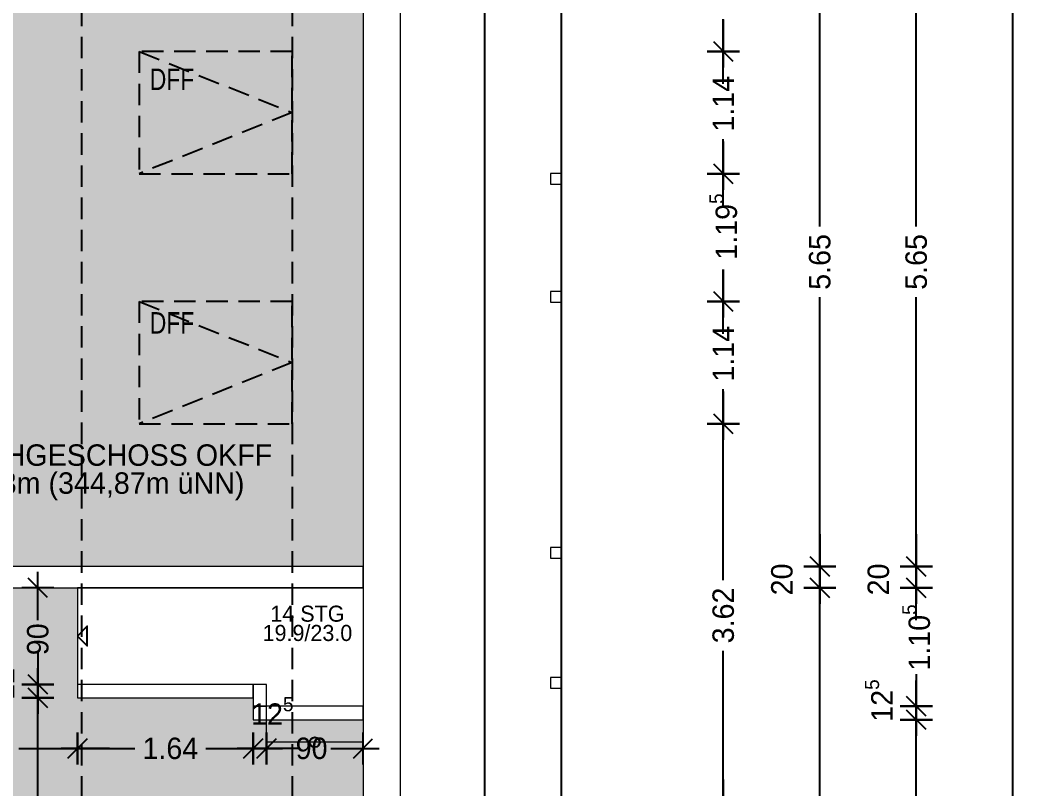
# Model space of a CAD drawing. Header units: metres. Extents: x 153 to 178.7, y 22.9 to 52.7.
# Drawn here: x 169.25 to 178.66, y 38.41 to 45.58 of the extents above; entities that cross this region are included whole.
import ezdxf

# ---------------------------------------------------------------- set-up
doc = ezdxf.new("R2010")
doc.units = ezdxf.units.M
doc.header["$XCLIPFRAME"] = 2
doc.header["$PDMODE"] = 65
doc.linetypes.add('AUSGEZOGEN', pattern=[0])
doc.linetypes.add('VERDECKT2_S2', pattern=[0.27, 0.2, -0.07])
for name, color, linetype, lineweight in [('Allgemein01', 7, 'AUSGEZOGEN', 13), ('Allgemein03', 7, 'AUSGEZOGEN', 25), ('Pfosten_ Stützen', 7, 'AUSGEZOGEN', 13), ('Raum', 250, 'AUSGEZOGEN', 13), ('Standard', 7, 'AUSGEZOGEN', 25), ('Stütze Holz', 7, 'AUSGEZOGEN', 13), ('Treppe', 7, 'AUSGEZOGEN', 13), ('Wand Holz nicht tragend', 7, 'AUSGEZOGEN', 13), ('Wand Holz tragend', 7, 'AUSGEZOGEN', 13)]:
    doc.layers.add(name, color=color, linetype=linetype, lineweight=lineweight)
doc.styles.add('ARIAL', font='arial.ttf')
doc.styles.add('Posterama Text Light', font='')
doc.styles.get('Posterama Text Light').set_extended_font_data('Posterama Text Light')
doc.dimstyles.new('DIMSTYLE_18', dxfattribs={"dimtxt": 0.2, "dimasz": 0.3, "dimexe": 0, "dimexo": 1e-06, "dimgap": 0.1, "dimtad": 0, "dimrnd": 0.005, "dimzin": 4, "dimdsep": 46, "dimtxsty": 'Posterama Text Light', "dimblk1": 'ALL_ML_STRICH', "dimblk2": 'ALL_ML_STRICH', "dimsah": 1, "dimcen": 0, "dimse1": 1, "dimse2": 1, "dimclrd": 7, "dimclre": 7, "dimclrt": 7, "dimadec": 0, "dimazin": 0, "dimtfac": 1, "dimtdec": 0, "dimtix": 1, "dimtmove": 2, "dimatfit": 3, "dimfxl": 0, "dimtzin": 0, "dimlwd": 0, "dimlwe": 25, "dimarcsym": 0})
doc.dimstyles.new('DIMSTYLE_19', dxfattribs={"dimtxt": 0.2, "dimasz": 0.3, "dimexe": 0, "dimexo": 1e-06, "dimgap": 0.1, "dimtad": 0, "dimdec": 3, "dimrnd": 0.005, "dimzin": 4, "dimdsep": 46, "dimtxsty": 'Posterama Text Light', "dimblk1": 'ALL_ML_STRICH', "dimblk2": 'ALL_ML_STRICH', "dimsah": 1, "dimcen": 0, "dimse1": 1, "dimse2": 1, "dimclrd": 7, "dimclre": 7, "dimclrt": 7, "dimadec": 0, "dimazin": 0, "dimtfac": 1, "dimtdec": 0, "dimtix": 1, "dimtmove": 2, "dimatfit": 3, "dimfxl": 0, "dimtzin": 0, "dimlwd": 0, "dimlwe": 25, "dimarcsym": 0})
doc.dimstyles.new('DIMSTYLE_21', dxfattribs={"dimtxt": 0.2, "dimasz": 0.3, "dimexe": 0, "dimexo": 1e-06, "dimgap": 0.1, "dimtad": 2, "dimdec": 1, "dimlfac": 100, "dimrnd": 0.5, "dimzin": 4, "dimdsep": 46, "dimtxsty": 'Posterama Text Light', "dimblk1": 'ALL_ML_STRICH', "dimblk2": 'ALL_ML_STRICH', "dimsah": 1, "dimcen": 0, "dimse1": 1, "dimse2": 1, "dimclrd": 7, "dimclre": 7, "dimclrt": 7, "dimadec": 0, "dimazin": 0, "dimtfac": 1, "dimtdec": 0, "dimtix": 1, "dimtmove": 2, "dimatfit": 3, "dimfxl": 0, "dimtvp": 1.2, "dimtzin": 0, "dimlwd": 0, "dimlwe": 25, "dimarcsym": 0})
doc.dimstyles.new('DIMSTYLE_22', dxfattribs={"dimtxt": 0.2, "dimasz": 0.3, "dimexe": 0, "dimexo": 1e-06, "dimgap": 0.1, "dimtad": 0, "dimdec": 1, "dimlfac": 100, "dimrnd": 0.5, "dimzin": 4, "dimdsep": 46, "dimtxsty": 'Posterama Text Light', "dimblk1": 'ALL_ML_STRICH', "dimblk2": 'ALL_ML_STRICH', "dimsah": 1, "dimcen": 0, "dimse1": 1, "dimse2": 1, "dimclrd": 7, "dimclre": 7, "dimclrt": 7, "dimadec": 0, "dimazin": 0, "dimtfac": 1, "dimtdec": 0, "dimtix": 1, "dimtmove": 2, "dimatfit": 3, "dimfxl": 0, "dimtzin": 0, "dimlwd": 0, "dimlwe": 25, "dimarcsym": 0})
doc.dimstyles.new('DIMSTYLE_23', dxfattribs={"dimtxt": 0.2, "dimasz": 0.3, "dimexe": 0, "dimexo": 1e-06, "dimgap": 0.1, "dimtad": 0, "dimdec": 1, "dimlfac": 100, "dimrnd": 0.5, "dimzin": 4, "dimdsep": 46, "dimtxsty": 'Posterama Text Light', "dimblk1": 'ALL_ML_STRICH', "dimblk2": 'ALL_ML_STRICH', "dimsah": 1, "dimcen": 0, "dimse1": 1, "dimse2": 1, "dimclrd": 7, "dimclre": 7, "dimclrt": 7, "dimadec": 0, "dimazin": 0, "dimtfac": 1, "dimtdec": 0, "dimtix": 1, "dimtmove": 2, "dimatfit": 3, "dimfxl": 0, "dimtzin": 0, "dimlwd": 0, "dimlwe": 25, "dimarcsym": 0})
doc.dimstyles.new('DIMSTYLE_3', dxfattribs={"dimtxt": 0.2, "dimasz": 0.3, "dimexe": 0, "dimexo": 1e-06, "dimgap": 0.1, "dimtad": 0, "dimrnd": 0.005, "dimzin": 0, "dimdsep": 46, "dimtxsty": 'Posterama Text Light', "dimblk1": 'ALL_ML_STRICH', "dimblk2": 'ALL_ML_STRICH', "dimsah": 1, "dimcen": 0, "dimse1": 1, "dimse2": 1, "dimclrd": 7, "dimclre": 7, "dimclrt": 7, "dimadec": 0, "dimazin": 0, "dimtfac": 1, "dimtdec": 0, "dimtix": 1, "dimtmove": 2, "dimatfit": 3, "dimfxl": 0, "dimtzin": 0, "dimlwd": 0, "dimlwe": 25, "dimarcsym": 0})
doc.dimstyles.new('DIMSTYLE_6', dxfattribs={"dimtxt": 0.2, "dimasz": 0.3, "dimexe": 0, "dimexo": 1e-06, "dimgap": 0.1, "dimtad": 2, "dimdec": 1, "dimlfac": 100, "dimrnd": 0.5, "dimzin": 0, "dimdsep": 46, "dimtxsty": 'Posterama Text Light', "dimblk1": 'ALL_ML_STRICH', "dimblk2": 'ALL_ML_STRICH', "dimsah": 1, "dimcen": 0, "dimse1": 1, "dimse2": 1, "dimclrd": 7, "dimclre": 7, "dimclrt": 7, "dimadec": 0, "dimazin": 0, "dimtfac": 1, "dimtdec": 0, "dimtix": 1, "dimtmove": 2, "dimatfit": 3, "dimfxl": 0, "dimtvp": 1.2, "dimtzin": 0, "dimlwd": 0, "dimlwe": 25, "dimarcsym": 0})
doc.dimstyles.new('DIMSTYLE_7', dxfattribs={"dimtxt": 0.2, "dimasz": 0.3, "dimexe": 0, "dimexo": 1e-06, "dimgap": 0.1, "dimtad": 0, "dimdec": 3, "dimrnd": 0.005, "dimzin": 0, "dimdsep": 46, "dimtxsty": 'Posterama Text Light', "dimblk1": 'ALL_ML_STRICH', "dimblk2": 'ALL_ML_STRICH', "dimsah": 1, "dimcen": 0, "dimse1": 1, "dimse2": 1, "dimclrd": 7, "dimclre": 7, "dimclrt": 7, "dimadec": 0, "dimazin": 0, "dimtfac": 1, "dimtdec": 0, "dimtix": 1, "dimtmove": 2, "dimatfit": 3, "dimfxl": 0, "dimtzin": 0, "dimlwd": 0, "dimlwe": 25, "dimarcsym": 0})
picture_1 = doc.add_image_def('image1.jpg', size_in_pixel=(256, 256))
picture_2 = doc.add_image_def('image2.jpg', size_in_pixel=(256, 256))

# ---------------------------------------------------------------- blocks, each defined once
blk = doc.blocks.new('COMPLEXOBJECT_12')
at = {"layer": 'Allgemein03', "color": 7, "linetype": 'VERDECKT2_S2', "lineweight": 25, "transparency": 33554687}
blk.add_lwpolyline([(171.7854, 42.9567), (170.3598, 42.9567), (170.3598, 41.8167), (171.7854, 41.8167), (171.7854, 42.9567)], close=True, dxfattribs=at)
blk.add_lwpolyline([(170.3598, 42.9567), (171.7854, 42.3867), (170.3598, 41.8167)], dxfattribs=at)
blk = doc.blocks.new('COMPLEXOBJECT_13')
at = {"layer": 'Allgemein03', "color": 7, "linetype": 'VERDECKT2_S2', "lineweight": 25, "transparency": 33554687}
blk.add_lwpolyline([(171.7854, 45.2898), (170.3598, 45.2898), (170.3598, 44.1498), (171.7854, 44.1498), (171.7854, 45.2898)], close=True, dxfattribs=at)
blk.add_lwpolyline([(170.3598, 45.2898), (171.7854, 44.7198), (170.3598, 44.1498)], dxfattribs=at)
blk = doc.blocks.new('ALL_ML_STRICH')
at = {"color": 0, "linetype": 'ByBlock', "lineweight": -2}
for p, q in [((0, -0.5), (0, 0.5)), ((-1, 0), (0.5, 0)), ((-0.3, -0.3), (0.3, 0.3))]:
    blk.add_line(p, q, dxfattribs=at)
blk = doc.blocks.new('*D29')
at = {"layer": 'DEFPOINTS', "color": 7, "linetype": 'AUSGEZOGEN', "lineweight": 25, "transparency": 33554687}
for p in [(172.4478, 40.2848), (172.4478, 34.6148), (176.7092, 34.6148)]:
    blk.add_point(p, dxfattribs=at)
at = {"layer": 'Standard', "color": 7, "linetype": 'AUSGEZOGEN', "lineweight": -2, "transparency": 33554687}
for p, q in [((176.7092, 37.8018), (176.7092, 40.2848)), ((176.7092, 34.6148), (176.7092, 37.1418))]:
    blk.add_line(p, q, dxfattribs=at)
at = {"layer": 'Standard', "color": 7, "linetype": 'AUSGEZOGEN', "lineweight": 25, "transparency": 33554687, "xscale": 0.3, "yscale": 0.3, "zscale": 0.3}
for p, rotation in [((176.7092, 40.2848), 90), ((176.7092, 34.6148), 270)]:
    blk.add_blockref('ALL_ML_STRICH', p, dxfattribs=dict(at, rotation=rotation))
at = {"layer": 'Standard', "color": 7, "linetype": 'AUSGEZOGEN', "lineweight": 25, "transparency": 33554687, "insert": (176.7092, 37.4718), "char_height": 0.2, "width": 0.8, "attachment_point": 5, "rotation": 90, "style": 'Posterama Text Light'}
blk.add_mtext('\\A1;{\\A1;{5.67\\H0.132000;\\S^ ;}}', dxfattribs=at)
blk = doc.blocks.new('*D30')
at = {"layer": 'DEFPOINTS', "color": 7, "linetype": 'AUSGEZOGEN', "lineweight": 25, "transparency": 33554687}
for p in [(172.4478, 40.4848), (172.4478, 40.2848), (176.7092, 40.2848)]:
    blk.add_point(p, dxfattribs=at)
at = {"layer": 'Standard', "color": 7, "linetype": 'AUSGEZOGEN', "lineweight": -2, "transparency": 33554687}
blk.add_line((176.7092, 40.2848), (176.7092, 40.4848), dxfattribs=at)
at = {"layer": 'Standard', "color": 7, "linetype": 'AUSGEZOGEN', "lineweight": 25, "transparency": 33554687, "xscale": 0.3, "yscale": 0.3, "zscale": 0.3}
for p, rotation in [((176.7092, 40.4848), 90), ((176.7092, 40.2848), 270)]:
    blk.add_blockref('ALL_ML_STRICH', p, dxfattribs=dict(at, rotation=rotation))
at = {"layer": 'Standard', "color": 7, "linetype": 'AUSGEZOGEN', "lineweight": 25, "transparency": 33554687, "insert": (176.3564, 40.3637), "char_height": 0.2, "width": 0.8, "attachment_point": 5, "rotation": 90, "style": 'Posterama Text Light'}
blk.add_mtext('\\A1;{\\A1;{20\\H0.132000;\\S^ ;}}', dxfattribs=at)
blk = doc.blocks.new('*D31')
at = {"layer": 'DEFPOINTS', "color": 7, "linetype": 'AUSGEZOGEN', "lineweight": 25, "transparency": 33554687}
for p in [(172.4478, 46.1348), (172.4478, 40.4848), (176.7092, 40.4848)]:
    blk.add_point(p, dxfattribs=at)
at = {"layer": 'Standard', "color": 7, "linetype": 'AUSGEZOGEN', "lineweight": -2, "transparency": 33554687}
for p, q in [((176.7092, 43.6564), (176.7092, 46.1348)), ((176.7092, 40.4848), (176.7092, 42.9964))]:
    blk.add_line(p, q, dxfattribs=at)
at = {"layer": 'Standard', "color": 7, "linetype": 'AUSGEZOGEN', "lineweight": 25, "transparency": 33554687, "xscale": 0.3, "yscale": 0.3, "zscale": 0.3}
for p, rotation in [((176.7092, 46.1348), 90), ((176.7092, 40.4848), 270)]:
    blk.add_blockref('ALL_ML_STRICH', p, dxfattribs=dict(at, rotation=rotation))
at = {"layer": 'Standard', "color": 7, "linetype": 'AUSGEZOGEN', "lineweight": 25, "transparency": 33554687, "insert": (176.7092, 43.3264), "char_height": 0.2, "width": 0.8, "attachment_point": 5, "rotation": 90, "style": 'Posterama Text Light'}
blk.add_mtext('\\A1;{\\A1;{5.65\\H0.132000;\\S^ ;}}', dxfattribs=at)
blk = doc.blocks.new('*D49')
at = {"layer": 'DEFPOINTS', "color": 7, "linetype": 'AUSGEZOGEN', "lineweight": 25, "transparency": 33554687}
for p in [(172.7978, 46.4848), (172.7978, 28.4819), (178.5092, 28.4819)]:
    blk.add_point(p, dxfattribs=at)
at = {"layer": 'Standard', "color": 7, "linetype": 'AUSGEZOGEN', "lineweight": -2, "transparency": 33554687}
for p, q in [((178.5092, 37.9821), (178.5092, 46.4848)), ((178.5092, 28.4819), (178.5092, 37.0421))]:
    blk.add_line(p, q, dxfattribs=at)
at = {"layer": 'Standard', "color": 7, "linetype": 'AUSGEZOGEN', "lineweight": 25, "transparency": 33554687, "xscale": 0.3, "yscale": 0.3, "zscale": 0.3}
for p, rotation in [((178.5092, 46.4848), 90), ((178.5092, 28.4819), 270)]:
    blk.add_blockref('ALL_ML_STRICH', p, dxfattribs=dict(at, rotation=rotation))
at = {"layer": 'Standard', "color": 7, "linetype": 'AUSGEZOGEN', "lineweight": 25, "transparency": 33554687, "insert": (178.5092, 37.5121), "char_height": 0.2, "width": 1.2, "attachment_point": 5, "rotation": 90, "style": 'Posterama Text Light'}
blk.add_mtext('\\A1;{\\A1;{18.00\\H0.132000;\\S5^ ;}}', dxfattribs=at)
blk = doc.blocks.new('*D82')
at = {"layer": 'DEFPOINTS', "color": 7, "linetype": 'AUSGEZOGEN', "lineweight": 25, "transparency": 33554687}
for p in [(172.4478, 39.0551), (172.4478, 34.6148), (177.6092, 34.6148)]:
    blk.add_point(p, dxfattribs=at)
at = {"layer": 'Standard', "color": 7, "linetype": 'AUSGEZOGEN', "lineweight": -2, "transparency": 33554687}
for p, q in [((177.6092, 37.1801), (177.6092, 39.0551)), ((177.6092, 34.6148), (177.6092, 36.5201))]:
    blk.add_line(p, q, dxfattribs=at)
at = {"layer": 'Standard', "color": 7, "linetype": 'AUSGEZOGEN', "lineweight": 25, "transparency": 33554687, "xscale": 0.3, "yscale": 0.3, "zscale": 0.3}
for p, rotation in [((177.6092, 39.0551), 90), ((177.6092, 34.6148), 270)]:
    blk.add_blockref('ALL_ML_STRICH', p, dxfattribs=dict(at, rotation=rotation))
at = {"layer": 'Standard', "color": 7, "linetype": 'AUSGEZOGEN', "lineweight": 25, "transparency": 33554687, "insert": (177.6092, 36.8501), "char_height": 0.2, "width": 0.8, "attachment_point": 5, "rotation": 90, "style": 'Posterama Text Light'}
blk.add_mtext('\\A1;{\\A1;{4.44\\H0.132000;\\S^ ;}}', dxfattribs=at)
blk = doc.blocks.new('*D83')
at = {"layer": 'DEFPOINTS', "color": 7, "linetype": 'AUSGEZOGEN', "lineweight": 25, "transparency": 33554687}
for p in [(172.4478, 39.1801), (172.4478, 39.0551), (177.6092, 39.0551)]:
    blk.add_point(p, dxfattribs=at)
at = {"layer": 'Standard', "color": 7, "linetype": 'AUSGEZOGEN', "lineweight": -2, "transparency": 33554687}
blk.add_line((177.6092, 39.0551), (177.6092, 39.1801), dxfattribs=at)
at = {"layer": 'Standard', "color": 7, "linetype": 'AUSGEZOGEN', "lineweight": 25, "transparency": 33554687, "xscale": 0.3, "yscale": 0.3, "zscale": 0.3}
for p, rotation in [((177.6092, 39.0551), 270), ((177.6092, 39.1801), 90)]:
    blk.add_blockref('ALL_ML_STRICH', p, dxfattribs=dict(at, rotation=rotation))
at = {"layer": 'Standard', "color": 7, "linetype": 'AUSGEZOGEN', "lineweight": 25, "transparency": 33554687, "insert": (177.2592, 39.2337), "char_height": 0.2, "width": 0.8, "attachment_point": 5, "rotation": 90, "style": 'Posterama Text Light'}
blk.add_mtext('\\A1;{\\A1;{12\\H0.132000;\\S5^ ;}}', dxfattribs=at)
blk = doc.blocks.new('*D84')
at = {"layer": 'DEFPOINTS', "color": 7, "linetype": 'AUSGEZOGEN', "lineweight": 25, "transparency": 33554687}
for p in [(172.4478, 40.2848), (172.4478, 39.1801), (177.6092, 39.1801)]:
    blk.add_point(p, dxfattribs=at)
at = {"layer": 'Standard', "color": 7, "linetype": 'AUSGEZOGEN', "lineweight": -2, "transparency": 33554687}
for p, q in [((177.6092, 40.2218), (177.6092, 40.2848)), ((177.6092, 39.1801), (177.6092, 39.4218))]:
    blk.add_line(p, q, dxfattribs=at)
at = {"layer": 'Standard', "color": 7, "linetype": 'AUSGEZOGEN', "lineweight": 25, "transparency": 33554687, "xscale": 0.3, "yscale": 0.3, "zscale": 0.3}
for p, rotation in [((177.6092, 40.2848), 90), ((177.6092, 39.1801), 270)]:
    blk.add_blockref('ALL_ML_STRICH', p, dxfattribs=dict(at, rotation=rotation))
at = {"layer": 'Standard', "color": 7, "linetype": 'AUSGEZOGEN', "lineweight": 25, "transparency": 33554687, "insert": (177.6092, 39.8218), "char_height": 0.2, "width": 1, "attachment_point": 5, "rotation": 90, "style": 'Posterama Text Light'}
blk.add_mtext('\\A1;{\\A1;{1.10\\H0.132000;\\S5^ ;}}', dxfattribs=at)
blk = doc.blocks.new('*D85')
at = {"layer": 'DEFPOINTS', "color": 7, "linetype": 'AUSGEZOGEN', "lineweight": 25, "transparency": 33554687}
for p in [(172.4478, 40.4848), (172.4478, 40.2848), (177.6092, 40.2848)]:
    blk.add_point(p, dxfattribs=at)
at = {"layer": 'Standard', "color": 7, "linetype": 'AUSGEZOGEN', "lineweight": -2, "transparency": 33554687}
blk.add_line((177.6092, 40.2848), (177.6092, 40.4848), dxfattribs=at)
at = {"layer": 'Standard', "color": 7, "linetype": 'AUSGEZOGEN', "lineweight": 25, "transparency": 33554687, "xscale": 0.3, "yscale": 0.3, "zscale": 0.3}
for p, rotation in [((177.6092, 40.4848), 90), ((177.6092, 40.2848), 270)]:
    blk.add_blockref('ALL_ML_STRICH', p, dxfattribs=dict(at, rotation=rotation))
at = {"layer": 'Standard', "color": 7, "linetype": 'AUSGEZOGEN', "lineweight": 25, "transparency": 33554687, "insert": (177.2564, 40.3637), "char_height": 0.2, "width": 0.8, "attachment_point": 5, "rotation": 90, "style": 'Posterama Text Light'}
blk.add_mtext('\\A1;{\\A1;{20\\H0.132000;\\S^ ;}}', dxfattribs=at)
blk = doc.blocks.new('*D86')
at = {"layer": 'DEFPOINTS', "color": 7, "linetype": 'AUSGEZOGEN', "lineweight": 25, "transparency": 33554687}
for p in [(172.4478, 46.1348), (172.4478, 40.4848), (177.6092, 40.4848)]:
    blk.add_point(p, dxfattribs=at)
at = {"layer": 'Standard', "color": 7, "linetype": 'AUSGEZOGEN', "lineweight": -2, "transparency": 33554687}
for p, q in [((177.6092, 43.6564), (177.6092, 46.1348)), ((177.6092, 40.4848), (177.6092, 42.9964))]:
    blk.add_line(p, q, dxfattribs=at)
at = {"layer": 'Standard', "color": 7, "linetype": 'AUSGEZOGEN', "lineweight": 25, "transparency": 33554687, "xscale": 0.3, "yscale": 0.3, "zscale": 0.3}
for p, rotation in [((177.6092, 46.1348), 90), ((177.6092, 40.4848), 270)]:
    blk.add_blockref('ALL_ML_STRICH', p, dxfattribs=dict(at, rotation=rotation))
at = {"layer": 'Standard', "color": 7, "linetype": 'AUSGEZOGEN', "lineweight": 25, "transparency": 33554687, "insert": (177.6092, 43.3264), "char_height": 0.2, "width": 0.8, "attachment_point": 5, "rotation": 90, "style": 'Posterama Text Light'}
blk.add_mtext('\\A1;{\\A1;{5.65\\H0.132000;\\S^ ;}}', dxfattribs=at)
blk = doc.blocks.new('*D97')
at = {"layer": 'DEFPOINTS', "color": 7, "linetype": 'AUSGEZOGEN', "lineweight": 25, "transparency": 33554687}
for p in [(174.2978, 47.9848), (173.5838, 26.9819), (174.2978, 26.9819)]:
    blk.add_point(p, dxfattribs=at)
at = {"layer": 'Standard', "color": 7, "linetype": 'AUSGEZOGEN', "lineweight": -2, "transparency": 33554687}
for p, q in [((173.5838, 37.9904), (173.5838, 47.9848)), ((173.5838, 26.9819), (173.5838, 37.0504))]:
    blk.add_line(p, q, dxfattribs=at)
at = {"layer": 'Standard', "color": 7, "linetype": 'AUSGEZOGEN', "lineweight": 25, "transparency": 33554687, "xscale": 0.3, "yscale": 0.3, "zscale": 0.3}
for p, rotation in [((173.5838, 47.9848), 90), ((173.5838, 26.9819), 270)]:
    blk.add_blockref('ALL_ML_STRICH', p, dxfattribs=dict(at, rotation=rotation))
at = {"layer": 'Standard', "color": 7, "linetype": 'AUSGEZOGEN', "lineweight": 25, "transparency": 33554687, "insert": (173.5838, 37.5204), "char_height": 0.2, "width": 1.2, "attachment_point": 5, "rotation": 90, "style": 'Posterama Text Light'}
blk.add_mtext('\\A1;{\\A1;{21.00\\H0.132000;\\S5^ ;}}', dxfattribs=at)
blk = doc.blocks.new('*D99')
at = {"layer": 'DEFPOINTS', "color": 7, "linetype": 'AUSGEZOGEN', "lineweight": 25, "transparency": 33554687}
for p in [(171.4228, 39.2598), (169.4146, 34.6148), (172.4478, 34.6148)]:
    blk.add_point(p, dxfattribs=at)
at = {"layer": 'Standard', "color": 7, "linetype": 'AUSGEZOGEN', "lineweight": -2, "transparency": 33554687}
for p, q in [((169.4146, 37.3729), (169.4146, 39.2598)), ((169.4146, 34.6148), (169.4146, 36.5729))]:
    blk.add_line(p, q, dxfattribs=at)
at = {"layer": 'Standard', "color": 7, "linetype": 'AUSGEZOGEN', "lineweight": 25, "transparency": 33554687, "xscale": 0.3, "yscale": 0.3, "zscale": 0.3}
for p, rotation in [((169.4146, 39.2598), 90), ((169.4146, 34.6148), 270)]:
    blk.add_blockref('ALL_ML_STRICH', p, dxfattribs=dict(at, rotation=rotation))
at = {"layer": 'Standard', "color": 7, "linetype": 'AUSGEZOGEN', "lineweight": 25, "transparency": 33554687, "insert": (169.4146, 36.9729), "char_height": 0.2, "width": 1, "attachment_point": 5, "rotation": 90, "style": 'Posterama Text Light'}
blk.add_mtext('\\A1;{\\A1;{4.64\\H0.132000;\\S5^ ;}}', dxfattribs=at)
blk = doc.blocks.new('*D100')
at = {"layer": 'DEFPOINTS', "color": 7, "linetype": 'AUSGEZOGEN', "lineweight": 25, "transparency": 33554687}
for p in [(169.7832, 39.3848), (169.4146, 39.2598), (171.4228, 39.2598)]:
    blk.add_point(p, dxfattribs=at)
at = {"layer": 'Standard', "color": 7, "linetype": 'AUSGEZOGEN', "lineweight": -2, "transparency": 33554687}
blk.add_line((169.4146, 39.2598), (169.4146, 39.3848), dxfattribs=at)
at = {"layer": 'Standard', "color": 7, "linetype": 'AUSGEZOGEN', "lineweight": 25, "transparency": 33554687, "xscale": 0.3, "yscale": 0.3, "zscale": 0.3}
for p, rotation in [((169.4146, 39.2598), 270), ((169.4146, 39.3848), 90)]:
    blk.add_blockref('ALL_ML_STRICH', p, dxfattribs=dict(at, rotation=rotation))
at = {"layer": 'Standard', "color": 7, "linetype": 'AUSGEZOGEN', "lineweight": 25, "transparency": 33554687, "insert": (169.0646, 39.4385), "char_height": 0.2, "width": 0.8, "attachment_point": 5, "rotation": 90, "style": 'Posterama Text Light'}
blk.add_mtext('\\A1;{\\A1;{12\\H0.132000;\\S5^ ;}}', dxfattribs=at)
blk = doc.blocks.new('*D101')
at = {"layer": 'DEFPOINTS', "color": 7, "linetype": 'AUSGEZOGEN', "lineweight": 25, "transparency": 33554687}
for p in [(169.7832, 40.2848), (169.4146, 39.3848), (169.7832, 39.3848)]:
    blk.add_point(p, dxfattribs=at)
at = {"layer": 'Standard', "color": 7, "linetype": 'AUSGEZOGEN', "lineweight": -2, "transparency": 33554687}
for p, q in [((169.4146, 40.1354), (169.4146, 40.2848)), ((169.4146, 39.3848), (169.4146, 39.4754))]:
    blk.add_line(p, q, dxfattribs=at)
at = {"layer": 'Standard', "color": 7, "linetype": 'AUSGEZOGEN', "lineweight": 25, "transparency": 33554687, "xscale": 0.3, "yscale": 0.3, "zscale": 0.3}
for p, rotation in [((169.4146, 40.2848), 90), ((169.4146, 39.3848), 270)]:
    blk.add_blockref('ALL_ML_STRICH', p, dxfattribs=dict(at, rotation=rotation))
at = {"layer": 'Standard', "color": 7, "linetype": 'AUSGEZOGEN', "lineweight": 25, "transparency": 33554687, "insert": (169.4146, 39.8054), "char_height": 0.2, "width": 0.8, "attachment_point": 5, "rotation": 90, "style": 'Posterama Text Light'}
blk.add_mtext('\\A1;{\\A1;{90\\H0.132000;\\S^ ;}}', dxfattribs=at)
blk = doc.blocks.new('*D102')
at = {"layer": 'DEFPOINTS', "color": 7, "linetype": 'AUSGEZOGEN', "lineweight": 25, "transparency": 33554687}
for p in [(167.7678, 40.2848), (169.7832, 39.2598), (167.7678, 38.7863)]:
    blk.add_point(p, dxfattribs=at)
at = {"layer": 'Standard', "color": 7, "linetype": 'AUSGEZOGEN', "lineweight": -2, "transparency": 33554687}
for p, q in [((167.7678, 38.7863), (168.438, 38.7863)), ((169.238, 38.7863), (169.7832, 38.7863))]:
    blk.add_line(p, q, dxfattribs=at)
at = {"layer": 'Standard', "color": 7, "linetype": 'AUSGEZOGEN', "lineweight": 25, "transparency": 33554687, "xscale": 0.3, "yscale": 0.3, "zscale": 0.3, "rotation": 180}
blk.add_blockref('ALL_ML_STRICH', (167.7678, 38.7863), dxfattribs=at)
at = {"layer": 'Standard', "color": 7, "linetype": 'AUSGEZOGEN', "lineweight": 25, "transparency": 33554687, "xscale": 0.3, "yscale": 0.3, "zscale": 0.3}
blk.add_blockref('ALL_ML_STRICH', (169.7832, 38.7863), dxfattribs=at)
at = {"layer": 'Standard', "color": 7, "linetype": 'AUSGEZOGEN', "lineweight": 25, "transparency": 33554687, "insert": (168.838, 38.7863), "char_height": 0.2, "width": 1, "attachment_point": 5, "style": 'Posterama Text Light'}
blk.add_mtext('\\A1;{\\A1;{2.01\\H0.132000;\\S5^ ;}}', dxfattribs=at)
blk = doc.blocks.new('*D103')
at = {"layer": 'DEFPOINTS', "color": 7, "linetype": 'AUSGEZOGEN', "lineweight": 25, "transparency": 33554687}
for p in [(169.7832, 39.2598), (171.4228, 39.0551), (169.7832, 38.7863)]:
    blk.add_point(p, dxfattribs=at)
at = {"layer": 'Standard', "color": 7, "linetype": 'AUSGEZOGEN', "lineweight": -2, "transparency": 33554687}
for p, q in [((169.7832, 38.7863), (170.3206, 38.7863)), ((170.9806, 38.7863), (171.4228, 38.7863))]:
    blk.add_line(p, q, dxfattribs=at)
at = {"layer": 'Standard', "color": 7, "linetype": 'AUSGEZOGEN', "lineweight": 25, "transparency": 33554687, "xscale": 0.3, "yscale": 0.3, "zscale": 0.3, "rotation": 180}
blk.add_blockref('ALL_ML_STRICH', (169.7832, 38.7863), dxfattribs=at)
at = {"layer": 'Standard', "color": 7, "linetype": 'AUSGEZOGEN', "lineweight": 25, "transparency": 33554687, "xscale": 0.3, "yscale": 0.3, "zscale": 0.3}
blk.add_blockref('ALL_ML_STRICH', (171.4228, 38.7863), dxfattribs=at)
at = {"layer": 'Standard', "color": 7, "linetype": 'AUSGEZOGEN', "lineweight": 25, "transparency": 33554687, "insert": (170.6506, 38.7863), "char_height": 0.2, "width": 0.8, "attachment_point": 5, "style": 'Posterama Text Light'}
blk.add_mtext('\\A1;{\\A1;{1.64\\H0.132000;\\S^ ;}}', dxfattribs=at)
blk = doc.blocks.new('*D104')
at = {"layer": 'DEFPOINTS', "color": 7, "linetype": 'AUSGEZOGEN', "lineweight": 25, "transparency": 33554687}
for p in [(171.5478, 39.3848), (171.4228, 39.0551), (171.4228, 38.7863)]:
    blk.add_point(p, dxfattribs=at)
at = {"layer": 'Standard', "color": 7, "linetype": 'AUSGEZOGEN', "lineweight": -2, "transparency": 33554687}
blk.add_line((171.4228, 38.7863), (171.5478, 38.7863), dxfattribs=at)
at = {"layer": 'Standard', "color": 7, "linetype": 'AUSGEZOGEN', "lineweight": 25, "transparency": 33554687, "xscale": 0.3, "yscale": 0.3, "zscale": 0.3}
blk.add_blockref('ALL_ML_STRICH', (171.5478, 38.7863), dxfattribs=at)
at = {"layer": 'Standard', "color": 7, "linetype": 'AUSGEZOGEN', "lineweight": 25, "transparency": 33554687, "xscale": 0.3, "yscale": 0.3, "zscale": 0.3, "rotation": 180}
blk.add_blockref('ALL_ML_STRICH', (171.4228, 38.7863), dxfattribs=at)
at = {"layer": 'Standard', "color": 7, "linetype": 'AUSGEZOGEN', "lineweight": 25, "transparency": 33554687, "insert": (171.6014, 39.1363), "char_height": 0.2, "width": 0.8, "attachment_point": 5, "style": 'Posterama Text Light'}
blk.add_mtext('\\A1;{\\A1;{12\\H0.132000;\\S5^ ;}}', dxfattribs=at)
blk = doc.blocks.new('*D105')
at = {"layer": 'DEFPOINTS', "color": 7, "linetype": 'AUSGEZOGEN', "lineweight": 25, "transparency": 33554687}
for p in [(171.5478, 39.3848), (172.4478, 39.0551), (171.5478, 38.7863)]:
    blk.add_point(p, dxfattribs=at)
at = {"layer": 'Standard', "color": 7, "linetype": 'AUSGEZOGEN', "lineweight": -2, "transparency": 33554687}
for p, q in [((171.5478, 38.7863), (171.6383, 38.7863)), ((172.2983, 38.7863), (172.4478, 38.7863))]:
    blk.add_line(p, q, dxfattribs=at)
at = {"layer": 'Standard', "color": 7, "linetype": 'AUSGEZOGEN', "lineweight": 25, "transparency": 33554687, "xscale": 0.3, "yscale": 0.3, "zscale": 0.3, "rotation": 180}
blk.add_blockref('ALL_ML_STRICH', (171.5478, 38.7863), dxfattribs=at)
at = {"layer": 'Standard', "color": 7, "linetype": 'AUSGEZOGEN', "lineweight": 25, "transparency": 33554687, "xscale": 0.3, "yscale": 0.3, "zscale": 0.3}
blk.add_blockref('ALL_ML_STRICH', (172.4478, 38.7863), dxfattribs=at)
at = {"layer": 'Standard', "color": 7, "linetype": 'AUSGEZOGEN', "lineweight": 25, "transparency": 33554687, "insert": (171.9683, 38.7863), "char_height": 0.2, "width": 0.8, "attachment_point": 5, "style": 'Posterama Text Light'}
blk.add_mtext('\\A1;{\\A1;{90\\H0.132000;\\S^ ;}}', dxfattribs=at)
blk = doc.blocks.new('*D139')
at = {"layer": 'DEFPOINTS', "color": 7, "linetype": 'AUSGEZOGEN', "lineweight": 25, "transparency": 33554687}
for p in [(171.7854, 41.8167), (171.7854, 38.1969), (175.8092, 38.1969)]:
    blk.add_point(p, dxfattribs=at)
at = {"layer": 'Standard', "color": 7, "linetype": 'AUSGEZOGEN', "lineweight": -2, "transparency": 33554687}
for p, q in [((175.8092, 40.3575), (175.8092, 41.8167)), ((175.8092, 38.1969), (175.8092, 39.6975))]:
    blk.add_line(p, q, dxfattribs=at)
at = {"layer": 'Standard', "color": 7, "linetype": 'AUSGEZOGEN', "lineweight": 25, "transparency": 33554687, "xscale": 0.3, "yscale": 0.3, "zscale": 0.3}
for p, rotation in [((175.8092, 41.8167), 90), ((175.8092, 38.1969), 270)]:
    blk.add_blockref('ALL_ML_STRICH', p, dxfattribs=dict(at, rotation=rotation))
at = {"layer": 'Standard', "color": 7, "linetype": 'AUSGEZOGEN', "lineweight": 25, "transparency": 33554687, "insert": (175.8092, 40.0275), "char_height": 0.2, "width": 0.8, "attachment_point": 5, "rotation": 90, "style": 'Posterama Text Light'}
blk.add_mtext('\\A1;{\\A1;{3.62\\H0.132000;\\S^ ;}}', dxfattribs=at)
blk = doc.blocks.new('*D140')
at = {"layer": 'DEFPOINTS', "color": 7, "linetype": 'AUSGEZOGEN', "lineweight": 25, "transparency": 33554687}
for p in [(171.7854, 42.9567), (171.7854, 41.8167), (175.8092, 41.8167)]:
    blk.add_point(p, dxfattribs=at)
at = {"layer": 'Standard', "color": 7, "linetype": 'AUSGEZOGEN', "lineweight": -2, "transparency": 33554687}
for p, q in [((175.8092, 42.7995), (175.8092, 42.9567)), ((175.8092, 41.8167), (175.8092, 42.1395))]:
    blk.add_line(p, q, dxfattribs=at)
at = {"layer": 'Standard', "color": 7, "linetype": 'AUSGEZOGEN', "lineweight": 25, "transparency": 33554687, "xscale": 0.3, "yscale": 0.3, "zscale": 0.3}
for p, rotation in [((175.8092, 42.9567), 90), ((175.8092, 41.8167), 270)]:
    blk.add_blockref('ALL_ML_STRICH', p, dxfattribs=dict(at, rotation=rotation))
at = {"layer": 'Standard', "color": 7, "linetype": 'AUSGEZOGEN', "lineweight": 25, "transparency": 33554687, "insert": (175.8092, 42.4695), "char_height": 0.2, "width": 0.8, "attachment_point": 5, "rotation": 90, "style": 'Posterama Text Light'}
blk.add_mtext('\\A1;{\\A1;{1.14\\H0.132000;\\S^ ;}}', dxfattribs=at)
blk = doc.blocks.new('*D141')
at = {"layer": 'DEFPOINTS', "color": 7, "linetype": 'AUSGEZOGEN', "lineweight": 25, "transparency": 33554687}
for p in [(171.7854, 44.1498), (171.7854, 42.9567), (175.8092, 42.9567)]:
    blk.add_point(p, dxfattribs=at)
at = {"layer": 'Standard', "color": 7, "linetype": 'AUSGEZOGEN', "lineweight": -2, "transparency": 33554687}
for p, q in [((175.8092, 44.0565), (175.8092, 44.1498)), ((175.8092, 42.9567), (175.8092, 43.2565))]:
    blk.add_line(p, q, dxfattribs=at)
at = {"layer": 'Standard', "color": 7, "linetype": 'AUSGEZOGEN', "lineweight": 25, "transparency": 33554687, "xscale": 0.3, "yscale": 0.3, "zscale": 0.3}
for p, rotation in [((175.8092, 44.1498), 90), ((175.8092, 42.9567), 270)]:
    blk.add_blockref('ALL_ML_STRICH', p, dxfattribs=dict(at, rotation=rotation))
at = {"layer": 'Standard', "color": 7, "linetype": 'AUSGEZOGEN', "lineweight": 25, "transparency": 33554687, "insert": (175.8092, 43.6565), "char_height": 0.2, "width": 1, "attachment_point": 5, "rotation": 90, "style": 'Posterama Text Light'}
blk.add_mtext('\\A1;{\\A1;{1.19\\H0.132000;\\S5^ ;}}', dxfattribs=at)
blk = doc.blocks.new('*D142')
at = {"layer": 'DEFPOINTS', "color": 7, "linetype": 'AUSGEZOGEN', "lineweight": 25, "transparency": 33554687}
for p in [(171.7854, 45.2898), (171.7854, 44.1498), (175.8092, 44.1498)]:
    blk.add_point(p, dxfattribs=at)
at = {"layer": 'Standard', "color": 7, "linetype": 'AUSGEZOGEN', "lineweight": -2, "transparency": 33554687}
for p, q in [((175.8092, 45.1326), (175.8092, 45.2898)), ((175.8092, 44.1498), (175.8092, 44.4726))]:
    blk.add_line(p, q, dxfattribs=at)
at = {"layer": 'Standard', "color": 7, "linetype": 'AUSGEZOGEN', "lineweight": 25, "transparency": 33554687, "xscale": 0.3, "yscale": 0.3, "zscale": 0.3}
for p, rotation in [((175.8092, 45.2898), 90), ((175.8092, 44.1498), 270)]:
    blk.add_blockref('ALL_ML_STRICH', p, dxfattribs=dict(at, rotation=rotation))
at = {"layer": 'Standard', "color": 7, "linetype": 'AUSGEZOGEN', "lineweight": 25, "transparency": 33554687, "insert": (175.8092, 44.8026), "char_height": 0.2, "width": 0.8, "attachment_point": 5, "rotation": 90, "style": 'Posterama Text Light'}
blk.add_mtext('\\A1;{\\A1;{1.14\\H0.132000;\\S^ ;}}', dxfattribs=at)
blk = doc.blocks.new('*D143')
at = {"layer": 'DEFPOINTS', "color": 7, "linetype": 'AUSGEZOGEN', "lineweight": 25, "transparency": 33554687}
for p in [(172.7978, 46.4848), (171.7854, 45.2898), (175.8092, 45.2898)]:
    blk.add_point(p, dxfattribs=at)
at = {"layer": 'Standard', "color": 7, "linetype": 'AUSGEZOGEN', "lineweight": -2, "transparency": 33554687}
for p, q in [((175.8092, 46.3905), (175.8092, 46.4848)), ((175.8092, 45.2898), (175.8092, 45.5905))]:
    blk.add_line(p, q, dxfattribs=at)
at = {"layer": 'Standard', "color": 7, "linetype": 'AUSGEZOGEN', "lineweight": 25, "transparency": 33554687, "xscale": 0.3, "yscale": 0.3, "zscale": 0.3}
for p, rotation in [((175.8092, 46.4848), 90), ((175.8092, 45.2898), 270)]:
    blk.add_blockref('ALL_ML_STRICH', p, dxfattribs=dict(at, rotation=rotation))
at = {"layer": 'Standard', "color": 7, "linetype": 'AUSGEZOGEN', "lineweight": 25, "transparency": 33554687, "insert": (175.8092, 45.9905), "char_height": 0.2, "width": 1, "attachment_point": 5, "rotation": 90, "style": 'Posterama Text Light'}
blk.add_mtext('\\A1;{\\A1;{1.19\\H0.132000;\\S5^ ;}}', dxfattribs=at)

msp = doc.modelspace()

# ---------------------------------------------------------------- hatches: boundary and pattern name
at = {"layer": 'Raum', "linetype": 'AUSGEZOGEN', "lineweight": 13, "transparency": 33554687}
for points in [[(165.8978, 41.7898), (165.8978, 40.3548), (167.6978, 40.3548), (167.6978, 40.4848), (172.4478, 40.4848), (172.4478, 46.1348), (165.8978, 46.1348), (165.8978, 44.8426), (166.9228, 44.8426), (166.9228, 41.7898)], [(171.4228, 39.0551), (171.4228, 39.2598), (169.7832, 39.2598), (169.7828, 40.2848), (167.7678, 40.2848), (167.7678, 34.6148), (172.4478, 34.6148), (172.4478, 39.0551)]]:
    msp.add_hatch(color=255, dxfattribs=at).paths.add_polyline_path(points)

# ---------------------------------------------------------------- linework, layer by layer
at = {"layer": 'Allgemein01', "color": 5, "linetype": 'VERDECKT2_S2', "lineweight": 25, "transparency": 33554687}
for p, q in [((169.8228, 49.0267), (169.8228, 26.6948)), ((171.7854, 49.0267), (171.7854, 26.6948))]:
    msp.add_line(p, q, dxfattribs=at)
at = {"layer": 'Allgemein03', "color": 1, "linetype": 'AUSGEZOGEN', "lineweight": 25, "transparency": 33554687}
msp.add_line((174.2978, 47.9848), (174.2978, 26.9819), dxfattribs=at)
at = {"layer": 'Standard', "color": 7, "linetype": 'AUSGEZOGEN', "lineweight": 13, "transparency": 33554687}
for points in [[(172.4478, 40.2848), (172.4478, 38.8448), (171.5478, 38.8448), (171.5478, 39.3848), (169.7832, 39.3848)], [(172.4478, 40.2848), (169.7832, 40.2848), (169.7832, 39.3848)]]:
    msp.add_lwpolyline(points, dxfattribs=at)
at = {"layer": 'Treppe', "color": 7, "linetype": 'AUSGEZOGEN', "lineweight": 25, "transparency": 33554687}
msp.add_lwpolyline([(169.7832, 39.8348), (169.8752, 39.7428), (169.8752, 39.9268), (169.7832, 39.8348)], close=True, dxfattribs=at)
msp.add_circle((171.9978, 38.8448), 0.046, dxfattribs=at)

# ---------------------------------------------------------------- block references
at = {"layer": 'Allgemein03', "color": 7, "linetype": 'VERDECKT2_S2', "lineweight": 25, "transparency": 33554687}
for name in ['COMPLEXOBJECT_13', 'COMPLEXOBJECT_12']:
    msp.add_blockref(name, (0, 0), dxfattribs=at)

# ---------------------------------------------------------------- texts
at = {"layer": 'Pfosten_ Stützen', "color": 7, "linetype": 'AUSGEZOGEN', "lineweight": 25, "transparency": 33554687, "char_height": 0.2, "width": 0.485333, "attachment_point": 8, "style": 'Posterama Text Light'}
for insert in [(170.6664, 44.9311), (170.6664, 42.658)]:
    msp.add_mtext('\\A1;{\\fPosterama Text Light|i0|b0;\\H0.200000;\\W0.800000;\\C7;DFF}\\P', dxfattribs=dict(at, insert=insert))
at = {"layer": 'Pfosten_ Stützen', "color": 1, "linetype": 'AUSGEZOGEN', "lineweight": 35, "transparency": 33554687, "insert": (168.5399, 41.6241), "char_height": 0.2, "width": 3.114416, "attachment_point": 1, "line_spacing_factor": 0.783133, "style": 'ARIAL'}
msp.add_mtext('\\A1;{\\fPosterama Text Light|i0|b0;\\H0.200000;\\W1.000000;\\C1;DACHGESCHOSS OKFF}\\P{\\fPosterama Text Light|i0|b0;\\H0.200000;\\W1.000000;\\C7;+5,93m (344,87m üNN)}\\P', dxfattribs=at)
at = {"layer": 'Wand Holz tragend', "color": 7, "linetype": 'AUSGEZOGEN', "lineweight": 25, "transparency": 33554687, "char_height": 0.15, "attachment_point": 8, "style": 'Posterama Text Light'}
for s, insert, width in [('\\A1;{\\fPosterama Text Light|i0|b0;\\H0.150000;\\W1.000000;\\C7;14 STG}\\P', (171.9293, 39.9671), 0.7125), ('\\A1;{\\fPosterama Text Light|i0|b0;\\H0.150000;\\W1.000000;\\C7;19.9/23.0}\\P', (171.9293, 39.7871), 0.9225)]:
    msp.add_mtext(s, dxfattribs=dict(at, insert=insert, width=width))

# ---------------------------------------------------------------- dimensions: what is measured, and where the dimension line sits
at = {"layer": 'Standard', "color": 7, "linetype": 'AUSGEZOGEN', "lineweight": 25, "transparency": 33554687}
for base, p1, p2, dimstyle, picture, middle in [((173.5838, 47.9848), (174.2978, 26.9819), (174.2978, 47.9848), 'DIMSTYLE_19', '*D97', (173.5838, 37.5204)), ((175.8092, 46.4848), (171.7854, 45.2898), (172.7978, 46.4848), 'DIMSTYLE_19', '*D143', (175.8092, 45.9905)), ((178.5092, 46.4848), (172.7978, 28.4819), (172.7978, 46.4848), 'DIMSTYLE_7', '*D49', (178.5092, 37.5121)), ((176.7092, 46.1348), (172.4478, 40.4848), (172.4478, 46.1348), 'DIMSTYLE_3', '*D31', (176.7092, 43.3264)), ((177.6092, 46.1348), (172.4478, 40.4848), (172.4478, 46.1348), 'DIMSTYLE_3', '*D86', (177.6092, 43.3264)), ((175.8092, 45.2898), (171.7854, 44.1498), (171.7854, 45.2898), 'DIMSTYLE_18', '*D142', (175.8092, 44.8026)), ((175.8092, 44.1498), (171.7854, 42.9567), (171.7854, 44.1498), 'DIMSTYLE_19', '*D141', (175.8092, 43.6565)), ((175.8092, 42.9567), (171.7854, 41.8167), (171.7854, 42.9567), 'DIMSTYLE_18', '*D140', (175.8092, 42.4695)), ((175.8092, 41.8167), (171.7854, 38.1969), (171.7854, 41.8167), 'DIMSTYLE_18', '*D139', (175.8092, 40.0275)), ((176.7092, 40.4848), (172.4478, 40.2848), (172.4478, 40.4848), 'DIMSTYLE_6', '*D30', (176.3564, 40.3637)), ((177.6092, 40.4848), (172.4478, 40.2848), (172.4478, 40.4848), 'DIMSTYLE_6', '*D85', (177.2564, 40.3637)), ((169.4146, 40.2848), (169.7832, 39.3848), (169.7832, 40.2848), 'DIMSTYLE_22', '*D101', (169.4146, 39.8054)), ((176.7092, 40.2848), (172.4478, 34.6148), (172.4478, 40.2848), 'DIMSTYLE_3', '*D29', (176.7092, 37.4718)), ((177.6092, 40.2848), (172.4478, 39.1801), (172.4478, 40.2848), 'DIMSTYLE_7', '*D84', (177.6092, 39.8218)), ((169.4146, 39.3848), (171.4228, 39.2598), (169.7832, 39.3848), 'DIMSTYLE_21', '*D100', (169.0646, 39.4385)), ((177.6092, 39.1801), (172.4478, 39.0551), (172.4478, 39.1801), 'DIMSTYLE_6', '*D83', (177.2592, 39.2337)), ((169.4146, 39.2598), (172.4478, 34.6148), (171.4228, 39.2598), 'DIMSTYLE_19', '*D99', (169.4146, 36.9729)), ((177.6092, 39.0551), (172.4478, 34.6148), (172.4478, 39.0551), 'DIMSTYLE_3', '*D82', (177.6092, 36.8501))]:
    dim = msp.add_linear_dim(base=base, p1=p1, p2=p2, angle=90, dimstyle=dimstyle, override={"dimpost": '<>', "dimclrd": 7, "dimclre": 7, "dimclrt": 7, "dimlwd": 0, "dimlwe": 25}, dxfattribs=at)
    dim.commit()
    dim.dimension.update_dxf_attribs({"geometry": picture, "text_midpoint": middle, "dimtype": 160})
for base, p1, p2, dimstyle, picture, middle in [((169.7832, 38.7863), (167.7678, 40.2848), (169.7832, 39.2598), 'DIMSTYLE_19', '*D102', (168.838, 38.7863)), ((171.5478, 38.7863), (171.4228, 39.0551), (171.5478, 39.3848), 'DIMSTYLE_21', '*D104', (171.6014, 39.1363)), ((172.4478, 38.7863), (171.5478, 39.3848), (172.4478, 39.0551), 'DIMSTYLE_23', '*D105', (171.9683, 38.7863)), ((171.4228, 38.7863), (169.7832, 39.2598), (171.4228, 39.0551), 'DIMSTYLE_18', '*D103', (170.6506, 38.7863))]:
    dim = msp.add_linear_dim(base=base, p1=p1, p2=p2, dimstyle=dimstyle, override={"dimpost": '<>', "dimclrd": 7, "dimclre": 7, "dimclrt": 7, "dimlwd": 0, "dimlwe": 25}, dxfattribs=at)
    dim.commit()
    dim.dimension.update_dxf_attribs({"geometry": picture, "text_midpoint": middle, "dimtype": 160})

# ---------------------------------------------------------------- pictures from other files: only their frames are drawn
at = {"layer": 'Stütze Holz', "lineweight": 18, "transparency": 33554687}
image = msp.add_image(picture_2, insert=(174.1978, 44.0506), size_in_units=(0.381, 0.381), dxfattribs=at)
image.set_boundary_path([(66.7, 255.5), (66.7, 188.3), (-0.5, 188.3), (-0.5, 255.5), (66.7, 255.5)])
image = msp.add_image(picture_2, insert=(174.1978, 42.9517), size_in_units=(0.381, 0.381), dxfattribs=at)
image.set_boundary_path([(66.7, 255.5), (66.7, 188.3), (-0.5, 188.3), (-0.5, 255.5), (66.7, 255.5)])
image = msp.add_image(picture_2, insert=(174.1978, 40.5617), size_in_units=(0.381, 0.381), dxfattribs=at)
image.set_boundary_path([(66.7, 255.5), (66.7, 188.3), (-0.5, 188.3), (-0.5, 255.5), (66.7, 255.5)])
image = msp.add_image(picture_2, insert=(174.1978, 39.3494), size_in_units=(0.381, 0.381), dxfattribs=at)
image.set_boundary_path([(66.7, 255.5), (66.7, 188.3), (-0.5, 188.3), (-0.5, 255.5), (66.7, 255.5)])
at = {"layer": 'Wand Holz nicht tragend', "color": 1, "linetype": 'AUSGEZOGEN', "lineweight": 18, "transparency": 33554687}
image = msp.add_image(picture_1, insert=(172.4478, 40.4848), size_in_units=(2.56, 2.56), rotation=-180, dxfattribs=at)
image.set_boundary_path([(-0.5, 255.5), (474.5, 255.5), (474.5, 235.5), (-0.5, 235.5), (-0.5, 255.5)])
image = msp.add_image(picture_1, insert=(171.4228, 39.3848), size_in_units=(2.56, 2.56), rotation=-180, dxfattribs=at)
image.set_boundary_path([(-0.5, 255.5), (163.46, 255.5), (163.46, 243), (-0.5, 243), (-0.5, 255.5)])
image = msp.add_image(picture_1, insert=(171.5478, 39.1801), size_in_units=(2.56, 2.56), rotation=90, dxfattribs=at)
image.set_boundary_path([(-0.5, 255.5), (19.974, 255.5), (19.974, 243), (-0.5, 243), (-0.5, 255.5)])
image = msp.add_image(picture_1, insert=(172.4478, 39.1801), size_in_units=(2.56, 2.56), rotation=-180, dxfattribs=at)
image.set_boundary_path([(-0.5, 255.5), (102, 255.5), (102, 243), (-0.5, 243), (-0.5, 255.5)])
at = {"layer": 'Wand Holz tragend', "color": 1, "linetype": 'AUSGEZOGEN', "lineweight": 18, "transparency": 33554687}
image = msp.add_image(picture_1, insert=(172.7978, 28.4819), size_in_units=(2.56, 2.56), rotation=90, dxfattribs=at)
image.set_boundary_path([(-0.5, 255.5), (1799.786, 255.5), (1799.786, 220.5), (-0.5, 220.5), (-0.5, 255.5)])

doc.saveas('drawing.dxf')
